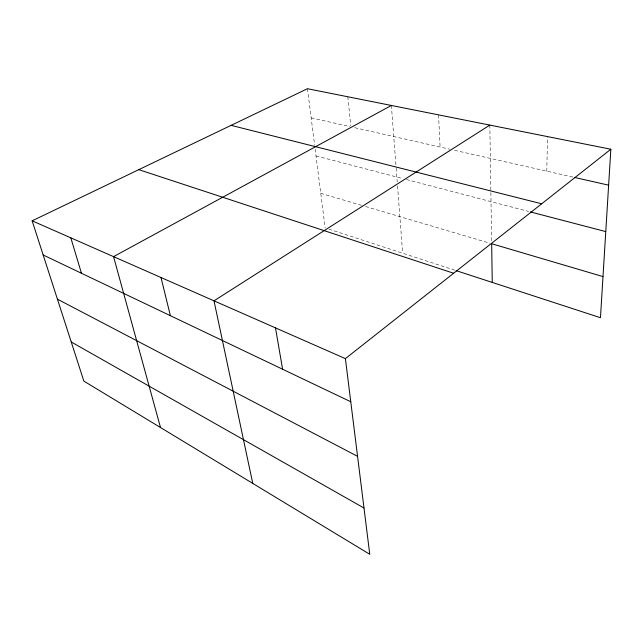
<?xml version="1.0" encoding="UTF-8"?>
<svg xmlns="http://www.w3.org/2000/svg" width="643" height="643" viewBox="0 0 643 643"><rect width="100%" height="100%" fill="white"/><g stroke="black" fill="none" stroke-linecap="round" stroke-linejoin="round"><path stroke-width="0.48" stroke-dasharray="3.21 2.41" d="M546.791 171.167L547.514 136.605M311.156 117.838L349.929 126.615M354.799 127.716L449.746 149.2M454.585 150.301L572.881 177.074M316.002 155.919L402.614 178.545M406.464 179.55L528.53 211.426M320.753 193.302L361.752 205.398M365.57 206.524L489.749 243.167M328.894 229.133L455.26 270.349M307.458 88.718L314.636 145.181M315.134 149.088L325.157 227.911M347.807 96.763L350.805 125.859M391.378 105.452L396.088 167.156M396.16 168.144L397.221 181.985M397.527 185.948L402.663 253.189M438.558 114.864L440.085 147.014M489.829 125.096L491.614 240.723"/><path stroke-width="0.96" d="M610.85 149.232L345.395 358.633L369.757 554.282L83.863 381.106L32.15 220.83L307.458 88.718L610.85 149.232L600.466 317.714L456.209 270.663M489.829 125.096L213.998 300.828L252.763 483.415M391.378 105.452L113.554 256.637L160.509 427.539M574.81 177.508L608.632 185.168M231.11 125.353L541.687 203.791M530.451 211.933L605.77 231.601M602.997 276.586L491.662 243.729L492.257 282.414M138.792 169.656L453.645 273.251M32.15 220.83L345.395 358.633M43.177 254.998L350.765 401.754M57.428 299.172L357.564 456.337M71.236 341.972L364.002 508.018M70.826 237.846L81.46 273.267M160.999 277.511L170.387 315.689M275.485 327.882L282.607 369.235"/></g></svg>
